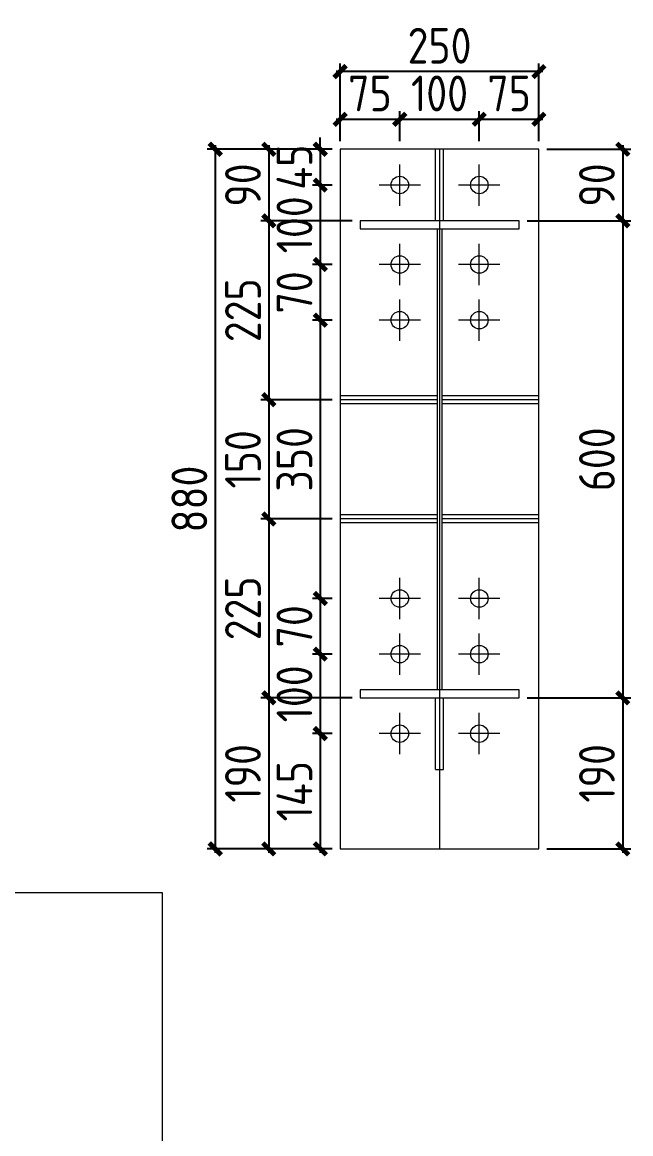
# Model space of a CAD drawing. Extents: x 485428 to 797698, y 56414 to 211814.
# Drawn here: x 691303 to 692834, y 148469 to 151266 of the extents above; entities that cross this region are included whole.
import ezdxf

# ---------------------------------------------------------------- set-up
doc = ezdxf.new("R2010")
doc.units = 0
doc.header["$LTSCALE"] = 1000
doc.header["$MEASUREMENT"] = 0
doc.styles.get("Standard").update_dxf_attribs({"font": 'gbenor.shx', "bigfont": 'gbcbig.shx'})
doc.dimstyles.get("Standard").update_dxf_attribs({"dimscale": 100, "dimtxt": 2, "dimasz": 0.4, "dimexe": 0.5, "dimexo": 1, "dimgap": 0.5, "dimtad": 1, "dimdec": 0, "dimzin": 0, "dimdsep": 46, "dimtxsty": 'Standard', "dimblk": 'ARCHTICK', "dimcen": 0.09, "dimadec": 0, "dimazin": 0, "dimtfac": 1, "dimtdec": 0, "dimtix": 1, "dimtmove": 2, "dimatfit": 3, "dimfxl": 1, "dimtolj": 1, "dimtzin": 0, "dimarcsym": 0})

# ---------------------------------------------------------------- blocks, each defined once
blk = doc.blocks.new('_ArchTick')
at = {"color": 0, "linetype": 'ByBlock', "const_width": 0.4}
blk.add_lwpolyline([(-0.5, -0.5), (0.5, 0.5)], dxfattribs=at)
blk = doc.blocks.new('*D844')
at = {"color": 3, "lineweight": -2}
for p, q in [((692102.9, 150966), (692102.9, 151041.5)), ((692252.9, 150966), (692252.9, 151041.5)), ((692092.9, 151021.5), (692262.9, 151021.5))]:
    blk.add_line(p, q, dxfattribs=at)
at = {"layer": 'Defpoints', "color": 0}
for p in [(692252.9, 151021.5), (692102.9, 150946), (692252.9, 150946)]:
    blk.add_point(p, dxfattribs=at)
at = {"color": 3, "lineweight": -2, "xscale": 30, "yscale": 30, "zscale": 30, "rotation": 180}
blk.add_blockref('_ArchTick', (692102.9, 151021.5), dxfattribs=at)
at = {"color": 3, "lineweight": -2, "xscale": 30, "yscale": 30, "zscale": 30}
blk.add_blockref('_ArchTick', (692252.9, 151021.5), dxfattribs=at)
at = {"color": 0, "lineweight": 15, "insert": (692177.9, 151086.5), "char_height": 90, "attachment_point": 5}
blk.add_mtext('\\A1;75', dxfattribs=at)
blk = doc.blocks.new('*D837')
at = {"color": 3, "lineweight": -2}
for p, q in [((692252.9, 150966), (692252.9, 151041.5)), ((692452.9, 150966), (692452.9, 151041.5)), ((692242.9, 151021.5), (692462.9, 151021.5))]:
    blk.add_line(p, q, dxfattribs=at)
at = {"layer": 'Defpoints', "color": 0}
for p in [(692452.9, 151021.5), (692252.9, 150946), (692452.9, 150946)]:
    blk.add_point(p, dxfattribs=at)
at = {"color": 3, "lineweight": -2, "xscale": 30, "yscale": 30, "zscale": 30, "rotation": 180}
blk.add_blockref('_ArchTick', (692252.9, 151021.5), dxfattribs=at)
at = {"color": 3, "lineweight": -2, "xscale": 30, "yscale": 30, "zscale": 30}
blk.add_blockref('_ArchTick', (692452.9, 151021.5), dxfattribs=at)
at = {"color": 0, "lineweight": 15, "insert": (692352.9, 151086.5), "char_height": 90, "attachment_point": 5}
blk.add_mtext('\\A1;100', dxfattribs=at)
blk = doc.blocks.new('*D845')
at = {"color": 3, "lineweight": -2}
for p, q in [((692452.9, 150966), (692452.9, 151041.5)), ((692602.9, 150966), (692602.9, 151041.5)), ((692442.9, 151021.5), (692612.9, 151021.5))]:
    blk.add_line(p, q, dxfattribs=at)
at = {"layer": 'Defpoints', "color": 0}
for p in [(692602.9, 151021.5), (692452.9, 150946), (692602.9, 150946)]:
    blk.add_point(p, dxfattribs=at)
at = {"color": 3, "lineweight": -2, "xscale": 30, "yscale": 30, "zscale": 30, "rotation": 180}
blk.add_blockref('_ArchTick', (692452.9, 151021.5), dxfattribs=at)
at = {"color": 3, "lineweight": -2, "xscale": 30, "yscale": 30, "zscale": 30}
blk.add_blockref('_ArchTick', (692602.9, 151021.5), dxfattribs=at)
at = {"color": 0, "lineweight": 15, "insert": (692527.9, 151086.5), "char_height": 90, "attachment_point": 5}
blk.add_mtext('\\A1;75', dxfattribs=at)
blk = doc.blocks.new('*D838')
at = {"color": 3, "lineweight": -2}
for p, q in [((692053, 150946), (692053, 150976)), ((692082.9, 150946), (692033, 150946)), ((692053, 150946), (692053, 150856)), ((692082.9, 150856), (692033, 150856)), ((692053, 150856), (692053, 150826))]:
    blk.add_line(p, q, dxfattribs=at)
at = {"layer": 'Defpoints', "color": 0}
for p in [(692102.9, 150946), (692053, 150856), (692102.9, 150856)]:
    blk.add_point(p, dxfattribs=at)
at = {"color": 3, "lineweight": -2, "xscale": 30, "yscale": 30, "zscale": 30}
for p, rotation in [((692053, 150946), 270), ((692053, 150856), 90)]:
    blk.add_blockref('_ArchTick', p, dxfattribs=dict(at, rotation=rotation))
at = {"color": 0, "lineweight": 15, "insert": (691988, 150901), "char_height": 90, "attachment_point": 5, "rotation": 90}
blk.add_mtext('\\A1;45', dxfattribs=at)
blk = doc.blocks.new('*D839')
at = {"color": 3, "lineweight": -2}
for p, q in [((692053, 150866), (692053, 150646)), ((692082.9, 150856), (692033, 150856)), ((692082.9, 150656), (692033, 150656))]:
    blk.add_line(p, q, dxfattribs=at)
at = {"layer": 'Defpoints', "color": 0}
for p in [(692102.9, 150856), (692053, 150656), (692102.9, 150656)]:
    blk.add_point(p, dxfattribs=at)
at = {"color": 3, "lineweight": -2, "xscale": 30, "yscale": 30, "zscale": 30}
for p, rotation in [((692053, 150856), 90), ((692053, 150656), 270)]:
    blk.add_blockref('_ArchTick', p, dxfattribs=dict(at, rotation=rotation))
at = {"color": 0, "lineweight": 15, "insert": (691988, 150756), "char_height": 90, "attachment_point": 5, "rotation": 90}
blk.add_mtext('\\A1;100', dxfattribs=at)
blk = doc.blocks.new('*D840')
at = {"color": 3, "lineweight": -2}
for p, q in [((692053, 150666), (692053, 150506)), ((692082.9, 150656), (692033, 150656)), ((692082.9, 150516), (692033, 150516))]:
    blk.add_line(p, q, dxfattribs=at)
at = {"layer": 'Defpoints', "color": 0}
for p in [(692102.9, 150656), (692053, 150516), (692102.9, 150516)]:
    blk.add_point(p, dxfattribs=at)
at = {"color": 3, "lineweight": -2, "xscale": 30, "yscale": 30, "zscale": 30}
for p, rotation in [((692053, 150656), 90), ((692053, 150516), 270)]:
    blk.add_blockref('_ArchTick', p, dxfattribs=dict(at, rotation=rotation))
at = {"color": 0, "lineweight": 15, "insert": (691988, 150586), "char_height": 90, "attachment_point": 5, "rotation": 90}
blk.add_mtext('\\A1;70', dxfattribs=at)
blk = doc.blocks.new('*D841')
at = {"color": 3, "lineweight": -2}
for p, q in [((692053, 150526), (692053, 149806)), ((692082.9, 150516), (692033, 150516)), ((692082.9, 149816), (692033, 149816))]:
    blk.add_line(p, q, dxfattribs=at)
at = {"layer": 'Defpoints', "color": 0}
for p in [(692102.9, 150516), (692053, 149816), (692102.9, 149816)]:
    blk.add_point(p, dxfattribs=at)
at = {"color": 3, "lineweight": -2, "xscale": 30, "yscale": 30, "zscale": 30}
for p, rotation in [((692053, 150516), 90), ((692053, 149816), 270)]:
    blk.add_blockref('_ArchTick', p, dxfattribs=dict(at, rotation=rotation))
at = {"color": 0, "lineweight": 15, "insert": (691988, 150166), "char_height": 90, "attachment_point": 5, "rotation": 90}
blk.add_mtext('\\A1;350', dxfattribs=at)
blk = doc.blocks.new('*D842')
at = {"color": 3, "lineweight": -2}
for p, q in [((692053, 149826), (692053, 149666)), ((692082.9, 149816), (692033, 149816)), ((692082.9, 149676), (692033, 149676))]:
    blk.add_line(p, q, dxfattribs=at)
at = {"layer": 'Defpoints', "color": 0}
for p in [(692102.9, 149816), (692053, 149676), (692102.9, 149676)]:
    blk.add_point(p, dxfattribs=at)
at = {"color": 3, "lineweight": -2, "xscale": 30, "yscale": 30, "zscale": 30}
for p, rotation in [((692053, 149816), 90), ((692053, 149676), 270)]:
    blk.add_blockref('_ArchTick', p, dxfattribs=dict(at, rotation=rotation))
at = {"color": 0, "lineweight": 15, "insert": (691988, 149746), "char_height": 90, "attachment_point": 5, "rotation": 90}
blk.add_mtext('\\A1;70', dxfattribs=at)
blk = doc.blocks.new('*D843')
at = {"color": 3, "lineweight": -2}
for p, q in [((692053, 149686), (692053, 149466)), ((692082.9, 149676), (692033, 149676)), ((692082.9, 149476), (692033, 149476))]:
    blk.add_line(p, q, dxfattribs=at)
at = {"layer": 'Defpoints', "color": 0}
for p in [(692102.9, 149676), (692053, 149476), (692102.9, 149476)]:
    blk.add_point(p, dxfattribs=at)
at = {"color": 3, "lineweight": -2, "xscale": 30, "yscale": 30, "zscale": 30}
for p, rotation in [((692053, 149676), 90), ((692053, 149476), 270)]:
    blk.add_blockref('_ArchTick', p, dxfattribs=dict(at, rotation=rotation))
at = {"color": 0, "lineweight": 15, "insert": (691988, 149576), "char_height": 90, "attachment_point": 5, "rotation": 90}
blk.add_mtext('\\A1;100', dxfattribs=at)
blk = doc.blocks.new('*D846')
at = {"color": 3, "lineweight": -2}
for p, q in [((692082.9, 149476), (692033, 149476)), ((692053, 149486), (692053, 149176)), ((692082.9, 149186), (692033, 149186))]:
    blk.add_line(p, q, dxfattribs=at)
at = {"layer": 'Defpoints', "color": 0}
for p in [(692102.9, 149476), (692053, 149186), (692102.9, 149186)]:
    blk.add_point(p, dxfattribs=at)
at = {"color": 3, "lineweight": -2, "xscale": 30, "yscale": 30, "zscale": 30}
for p, rotation in [((692053, 149476), 90), ((692053, 149186), 270)]:
    blk.add_blockref('_ArchTick', p, dxfattribs=dict(at, rotation=rotation))
at = {"color": 0, "lineweight": 15, "insert": (691988, 149331), "char_height": 90, "attachment_point": 5, "rotation": 90}
blk.add_mtext('\\A1;145', dxfattribs=at)
blk = doc.blocks.new('*D847')
at = {"color": 3, "lineweight": -2}
for p, q in [((692082.9, 150946), (691903.5, 150946)), ((691923.5, 150956), (691923.5, 150756)), ((692132.9, 150766), (691903.5, 150766))]:
    blk.add_line(p, q, dxfattribs=at)
at = {"layer": 'Defpoints', "color": 0}
for p in [(692102.9, 150946), (691923.5, 150766), (692152.9, 150766)]:
    blk.add_point(p, dxfattribs=at)
at = {"color": 3, "lineweight": -2, "xscale": 30, "yscale": 30, "zscale": 30}
for p, rotation in [((691923.5, 150946), 90), ((691923.5, 150766), 270)]:
    blk.add_blockref('_ArchTick', p, dxfattribs=dict(at, rotation=rotation))
at = {"color": 0, "lineweight": 15, "insert": (691858.5, 150856), "char_height": 90, "attachment_point": 5, "rotation": 90}
blk.add_mtext('\\A1;90', dxfattribs=at)
blk = doc.blocks.new('*D848')
at = {"color": 3, "lineweight": -2}
for p, q in [((691923.5, 150776), (691923.5, 150306)), ((692132.9, 150766), (691903.5, 150766)), ((692082.9, 150316), (691903.5, 150316))]:
    blk.add_line(p, q, dxfattribs=at)
at = {"layer": 'Defpoints', "color": 0}
for p in [(692152.9, 150766), (691923.5, 150316), (692102.9, 150316)]:
    blk.add_point(p, dxfattribs=at)
at = {"color": 3, "lineweight": -2, "xscale": 30, "yscale": 30, "zscale": 30}
for p, rotation in [((691923.5, 150766), 90), ((691923.5, 150316), 270)]:
    blk.add_blockref('_ArchTick', p, dxfattribs=dict(at, rotation=rotation))
at = {"color": 0, "lineweight": 15, "insert": (691858.5, 150541), "char_height": 90, "attachment_point": 5, "rotation": 90}
blk.add_mtext('\\A1;225', dxfattribs=at)
blk = doc.blocks.new('*D849')
at = {"color": 3, "lineweight": -2}
for p, q in [((692082.9, 150316), (691903.5, 150316)), ((691923.5, 150326), (691923.5, 150006)), ((692082.9, 150016), (691903.5, 150016))]:
    blk.add_line(p, q, dxfattribs=at)
at = {"layer": 'Defpoints', "color": 0}
for p in [(692102.9, 150316), (691923.5, 150016), (692102.9, 150016)]:
    blk.add_point(p, dxfattribs=at)
at = {"color": 3, "lineweight": -2, "xscale": 30, "yscale": 30, "zscale": 30}
for p, rotation in [((691923.5, 150316), 90), ((691923.5, 150016), 270)]:
    blk.add_blockref('_ArchTick', p, dxfattribs=dict(at, rotation=rotation))
at = {"color": 0, "lineweight": 15, "insert": (691858.5, 150166), "char_height": 90, "attachment_point": 5, "rotation": 90}
blk.add_mtext('\\A1;150', dxfattribs=at)
blk = doc.blocks.new('*D850')
at = {"color": 3, "lineweight": -2}
for p, q in [((691923.5, 150026), (691923.5, 149556)), ((692082.9, 150016), (691903.5, 150016)), ((692132.9, 149566), (691903.5, 149566))]:
    blk.add_line(p, q, dxfattribs=at)
at = {"layer": 'Defpoints', "color": 0}
for p in [(692102.9, 150016), (691923.5, 149566), (692152.9, 149566)]:
    blk.add_point(p, dxfattribs=at)
at = {"color": 3, "lineweight": -2, "xscale": 30, "yscale": 30, "zscale": 30}
for p, rotation in [((691923.5, 150016), 90), ((691923.5, 149566), 270)]:
    blk.add_blockref('_ArchTick', p, dxfattribs=dict(at, rotation=rotation))
at = {"color": 0, "lineweight": 15, "insert": (691858.5, 149791), "char_height": 90, "attachment_point": 5, "rotation": 90}
blk.add_mtext('\\A1;225', dxfattribs=at)
blk = doc.blocks.new('*D851')
at = {"color": 3, "lineweight": -2}
for p, q in [((691923.5, 149576), (691923.5, 149176)), ((692132.9, 149566), (691903.5, 149566)), ((692082.9, 149186), (691903.5, 149186))]:
    blk.add_line(p, q, dxfattribs=at)
at = {"layer": 'Defpoints', "color": 0}
for p in [(692152.9, 149566), (691923.5, 149186), (692102.9, 149186)]:
    blk.add_point(p, dxfattribs=at)
at = {"color": 3, "lineweight": -2, "xscale": 30, "yscale": 30, "zscale": 30}
for p, rotation in [((691923.5, 149566), 90), ((691923.5, 149186), 270)]:
    blk.add_blockref('_ArchTick', p, dxfattribs=dict(at, rotation=rotation))
at = {"color": 0, "lineweight": 15, "insert": (691858.5, 149376), "char_height": 90, "attachment_point": 5, "rotation": 90}
blk.add_mtext('\\A1;190', dxfattribs=at)
blk = doc.blocks.new('*D852')
at = {"color": 3, "lineweight": -2}
for p, q in [((692082.9, 150946), (691768.8, 150946)), ((691788.8, 150956), (691788.8, 149176)), ((692082.9, 149186), (691768.8, 149186))]:
    blk.add_line(p, q, dxfattribs=at)
at = {"layer": 'Defpoints', "color": 0}
for p in [(692102.9, 150946), (691788.8, 149186), (692102.9, 149186)]:
    blk.add_point(p, dxfattribs=at)
at = {"color": 3, "lineweight": -2, "xscale": 30, "yscale": 30, "zscale": 30}
for p, rotation in [((691788.8, 150946), 90), ((691788.8, 149186), 270)]:
    blk.add_blockref('_ArchTick', p, dxfattribs=dict(at, rotation=rotation))
at = {"color": 0, "lineweight": 15, "insert": (691723.8, 150066), "char_height": 90, "attachment_point": 5, "rotation": 90}
blk.add_mtext('\\A1;880', dxfattribs=at)
blk = doc.blocks.new('*D853')
at = {"color": 3, "lineweight": -2}
for p, q in [((692612.9, 151141.5), (692092.9, 151141.5)), ((692102.9, 150966), (692102.9, 151161.5)), ((692602.9, 150966), (692602.9, 151161.5))]:
    blk.add_line(p, q, dxfattribs=at)
at = {"layer": 'Defpoints', "color": 0}
for p in [(692102.9, 151141.5), (692102.9, 150946), (692602.9, 150946)]:
    blk.add_point(p, dxfattribs=at)
at = {"color": 3, "lineweight": -2, "xscale": 30, "yscale": 30, "zscale": 30, "rotation": 180}
blk.add_blockref('_ArchTick', (692102.9, 151141.5), dxfattribs=at)
at = {"color": 3, "lineweight": -2, "xscale": 30, "yscale": 30, "zscale": 30}
blk.add_blockref('_ArchTick', (692602.9, 151141.5), dxfattribs=at)
at = {"color": 0, "lineweight": 15, "insert": (692352.9, 151206.5), "char_height": 90, "attachment_point": 5}
blk.add_mtext('\\A1;250', dxfattribs=at)
blk = doc.blocks.new('*D3317')
at = {"color": 3, "lineweight": -2}
for p, q in [((692622.9, 150946), (692833.8, 150946)), ((692813.8, 150956), (692813.8, 150756)), ((692572.9, 150766), (692833.8, 150766))]:
    blk.add_line(p, q, dxfattribs=at)
at = {"layer": 'Defpoints', "color": 0}
for p in [(692602.9, 150946), (692552.9, 150766), (692813.8, 150766)]:
    blk.add_point(p, dxfattribs=at)
at = {"color": 3, "lineweight": -2, "xscale": 30, "yscale": 30, "zscale": 30}
for p, rotation in [((692813.8, 150946), 90), ((692813.8, 150766), 270)]:
    blk.add_blockref('_ArchTick', p, dxfattribs=dict(at, rotation=rotation))
at = {"color": 0, "lineweight": 15, "insert": (692748.8, 150856), "char_height": 90, "attachment_point": 5, "rotation": 90}
blk.add_mtext('\\A1;90', dxfattribs=at)
blk = doc.blocks.new('*D3318')
at = {"color": 3, "lineweight": -2}
for p, q in [((692813.8, 150776), (692813.8, 149556)), ((692572.9, 150766), (692833.8, 150766)), ((692572.9, 149566), (692833.8, 149566))]:
    blk.add_line(p, q, dxfattribs=at)
at = {"layer": 'Defpoints', "color": 0}
for p in [(692552.9, 150766), (692552.9, 149566), (692813.8, 149566)]:
    blk.add_point(p, dxfattribs=at)
at = {"color": 3, "lineweight": -2, "xscale": 30, "yscale": 30, "zscale": 30}
for p, rotation in [((692813.8, 150766), 90), ((692813.8, 149566), 270)]:
    blk.add_blockref('_ArchTick', p, dxfattribs=dict(at, rotation=rotation))
at = {"color": 0, "lineweight": 15, "insert": (692748.8, 150166), "char_height": 90, "attachment_point": 5, "rotation": 90}
blk.add_mtext('\\A1;600', dxfattribs=at)
blk = doc.blocks.new('*D3319')
at = {"color": 3, "lineweight": -2}
for p, q in [((692813.8, 149576), (692813.8, 149176)), ((692572.9, 149566), (692833.8, 149566)), ((692622.9, 149186), (692833.8, 149186))]:
    blk.add_line(p, q, dxfattribs=at)
at = {"layer": 'Defpoints', "color": 0}
for p in [(692552.9, 149566), (692602.9, 149186), (692813.8, 149186)]:
    blk.add_point(p, dxfattribs=at)
at = {"color": 3, "lineweight": -2, "xscale": 30, "yscale": 30, "zscale": 30}
for p, rotation in [((692813.8, 149566), 90), ((692813.8, 149186), 270)]:
    blk.add_blockref('_ArchTick', p, dxfattribs=dict(at, rotation=rotation))
at = {"color": 0, "lineweight": 15, "insert": (692748.8, 149376), "char_height": 90, "attachment_point": 5, "rotation": 90}
blk.add_mtext('\\A1;190', dxfattribs=at)

msp = doc.modelspace()

# ---------------------------------------------------------------- linework, layer by layer
at = {"lineweight": 15}
for p, q in [((692102.9, 150946), (692102.9, 149186)), ((692602.9, 150946), (692102.9, 150946)), ((692602.9, 149186), (692602.9, 150946)), ((692252.9, 150804), (692252.9, 150908)), ((692452.9, 150804), (692452.9, 150908)), ((692304.9, 150856), (692200.9, 150856)), ((692504.9, 150856), (692400.9, 150856)), ((692252.9, 150604), (692252.9, 150708)), ((692452.9, 150604), (692452.9, 150708)), ((692304.9, 150656), (692200.9, 150656)), ((692504.9, 150656), (692400.9, 150656)), ((692252.9, 150464), (692252.9, 150568)), ((692452.9, 150464), (692452.9, 150568)), ((692304.9, 150516), (692200.9, 150516)), ((692504.9, 150516), (692400.9, 150516)), ((692252.9, 149764), (692252.9, 149868)), ((692452.9, 149764), (692452.9, 149868)), ((692304.9, 149816), (692200.9, 149816)), ((692504.9, 149816), (692400.9, 149816)), ((692252.9, 149624), (692252.9, 149728)), ((692452.9, 149624), (692452.9, 149728)), ((692304.9, 149676), (692200.9, 149676)), ((692504.9, 149676), (692400.9, 149676)), ((692252.9, 149424), (692252.9, 149528)), ((692452.9, 149424), (692452.9, 149528)), ((692304.9, 149476), (692200.9, 149476)), ((692504.9, 149476), (692400.9, 149476)), ((692102.9, 149186), (692602.9, 149186))]:
    msp.add_line(p, q, dxfattribs=at)
at = {"color": 2, "lineweight": 15}
for p, q in [((692342.9, 150766), (692342.9, 150946)), ((692362.9, 150766), (692362.9, 150946)), ((692346.9, 150326), (692102.9, 150326)), ((692346.9, 150306), (692102.9, 150306)), ((692602.9, 150326), (692358.9, 150326)), ((692602.9, 150306), (692358.9, 150306)), ((692346.9, 150026), (692102.9, 150026)), ((692602.9, 150026), (692358.9, 150026)), ((692346.9, 150006), (692102.9, 150006)), ((692602.9, 150006), (692358.9, 150006)), ((692342.9, 149386), (692342.9, 149566)), ((692362.9, 149386), (692362.9, 149566)), ((692342.9, 149386), (692362.9, 149386))]:
    msp.add_line(p, q, dxfattribs=at)
at = {"color": 1, "lineweight": 15}
for p, q in [((692352.9, 150946), (692352.9, 149186)), ((692346.9, 150316), (692102.9, 150316)), ((692602.9, 150316), (692358.9, 150316)), ((692346.9, 150016), (692102.9, 150016)), ((692602.9, 150016), (692358.9, 150016))]:
    msp.add_line(p, q, dxfattribs=at)
at = {"color": 4, "lineweight": 15}
for p, q in [((692352.9, 150766), (692152.9, 150766)), ((692152.9, 150766), (692152.9, 150746)), ((692552.9, 150766), (692352.9, 150766)), ((692552.9, 150746), (692552.9, 150766)), ((692152.9, 150746), (692552.9, 150746)), ((692346.9, 150746), (692346.9, 149586)), ((692358.9, 150746), (692358.9, 149586)), ((692552.9, 149586), (692152.9, 149586)), ((692152.9, 149586), (692152.9, 149566)), ((692552.9, 149566), (692552.9, 149586)), ((692152.9, 149566), (692352.9, 149566)), ((692352.9, 149566), (692552.9, 149566))]:
    msp.add_line(p, q, dxfattribs=at)
at = {"lineweight": 15}
msp.add_lwpolyline([(689920.6, 149076.3), (691654.9, 149076.3), (691654.9, 148147.1), (689920.6, 148147.1)], close=True, dxfattribs=at)
for centre in [(692252.9, 150856), (692452.9, 150856), (692252.9, 150656), (692452.9, 150656), (692252.9, 150516), (692452.9, 150516), (692252.9, 149816), (692452.9, 149816), (692252.9, 149676), (692452.9, 149676), (692252.9, 149476), (692452.9, 149476)]:
    msp.add_circle(centre, 22, dxfattribs=at)

# ---------------------------------------------------------------- dimensions: what is measured, and where the dimension line sits
for p1, p2, distance, picture, middle in [((692602.9, 150946), (692102.9, 150946), -195.6, '*D853', (692352.9, 151206.5)), ((692102.9, 150946), (692102.9, 149186), -314.2, '*D852', (691723.8, 150066))]:
    dim = msp.add_aligned_dim(p1=p1, p2=p2, distance=distance, dimstyle='Standard', override={"dimtxt": 0.9, "dimasz": 0.3, "dimexe": 0.2, "dimexo": 0.2, "dimgap": 0.2, "dimlfac": 0.5, "dimdle": 0.1, "dimclrd": 3, "dimclre": 3}, dxfattribs=at)
    dim.commit()
    dim.dimension.update_dxf_attribs({"geometry": picture, "text_midpoint": middle})
for base, p1, p2, picture, middle in [((692252.9, 151021.5), (692102.9, 150946), (692252.9, 150946), '*D844', (692177.9, 151086.5)), ((692452.9, 151021.5), (692252.9, 150946), (692452.9, 150946), '*D837', (692352.9, 151086.5)), ((692602.9, 151021.5), (692452.9, 150946), (692602.9, 150946), '*D845', (692527.9, 151086.5))]:
    dim = msp.add_linear_dim(base=base, p1=p1, p2=p2, dimstyle='Standard', override={"dimtxt": 0.9, "dimasz": 0.3, "dimexe": 0.2, "dimexo": 0.2, "dimgap": 0.2, "dimlfac": 0.5, "dimdle": 0.1, "dimclrd": 3, "dimclre": 3}, dxfattribs=at)
    dim.commit()
    dim.dimension.update_dxf_attribs({"geometry": picture, "text_midpoint": middle})
for base, p1, p2, picture, middle in [((692053, 150856), (692102.9, 150946), (692102.9, 150856), '*D838', (691988, 150901)), ((691923.5, 150766), (692102.9, 150946), (692152.9, 150766), '*D847', (691858.5, 150856)), ((692813.8, 150766), (692602.9, 150946), (692552.9, 150766), '*D3317', (692748.8, 150856)), ((692053, 150656), (692102.9, 150856), (692102.9, 150656), '*D839', (691988, 150756)), ((691923.5, 150316), (692152.9, 150766), (692102.9, 150316), '*D848', (691858.5, 150541)), ((692813.8, 149566), (692552.9, 150766), (692552.9, 149566), '*D3318', (692748.8, 150166)), ((692053, 150516), (692102.9, 150656), (692102.9, 150516), '*D840', (691988, 150586)), ((692053, 149816), (692102.9, 150516), (692102.9, 149816), '*D841', (691988, 150166)), ((691923.5, 150016), (692102.9, 150316), (692102.9, 150016), '*D849', (691858.5, 150166)), ((691923.5, 149566), (692102.9, 150016), (692152.9, 149566), '*D850', (691858.5, 149791)), ((692053, 149676), (692102.9, 149816), (692102.9, 149676), '*D842', (691988, 149746)), ((692053, 149476), (692102.9, 149676), (692102.9, 149476), '*D843', (691988, 149576)), ((691923.5, 149186), (692152.9, 149566), (692102.9, 149186), '*D851', (691858.5, 149376)), ((692813.8, 149186), (692552.9, 149566), (692602.9, 149186), '*D3319', (692748.8, 149376)), ((692053, 149186), (692102.9, 149476), (692102.9, 149186), '*D846', (691988, 149331))]:
    dim = msp.add_linear_dim(base=base, p1=p1, p2=p2, angle=90, dimstyle='Standard', override={"dimtxt": 0.9, "dimasz": 0.3, "dimexe": 0.2, "dimexo": 0.2, "dimgap": 0.2, "dimlfac": 0.5, "dimdle": 0.1, "dimclrd": 3, "dimclre": 3}, dxfattribs=at)
    dim.commit()
    dim.dimension.update_dxf_attribs({"geometry": picture, "text_midpoint": middle})

doc.saveas('drawing.dxf')
